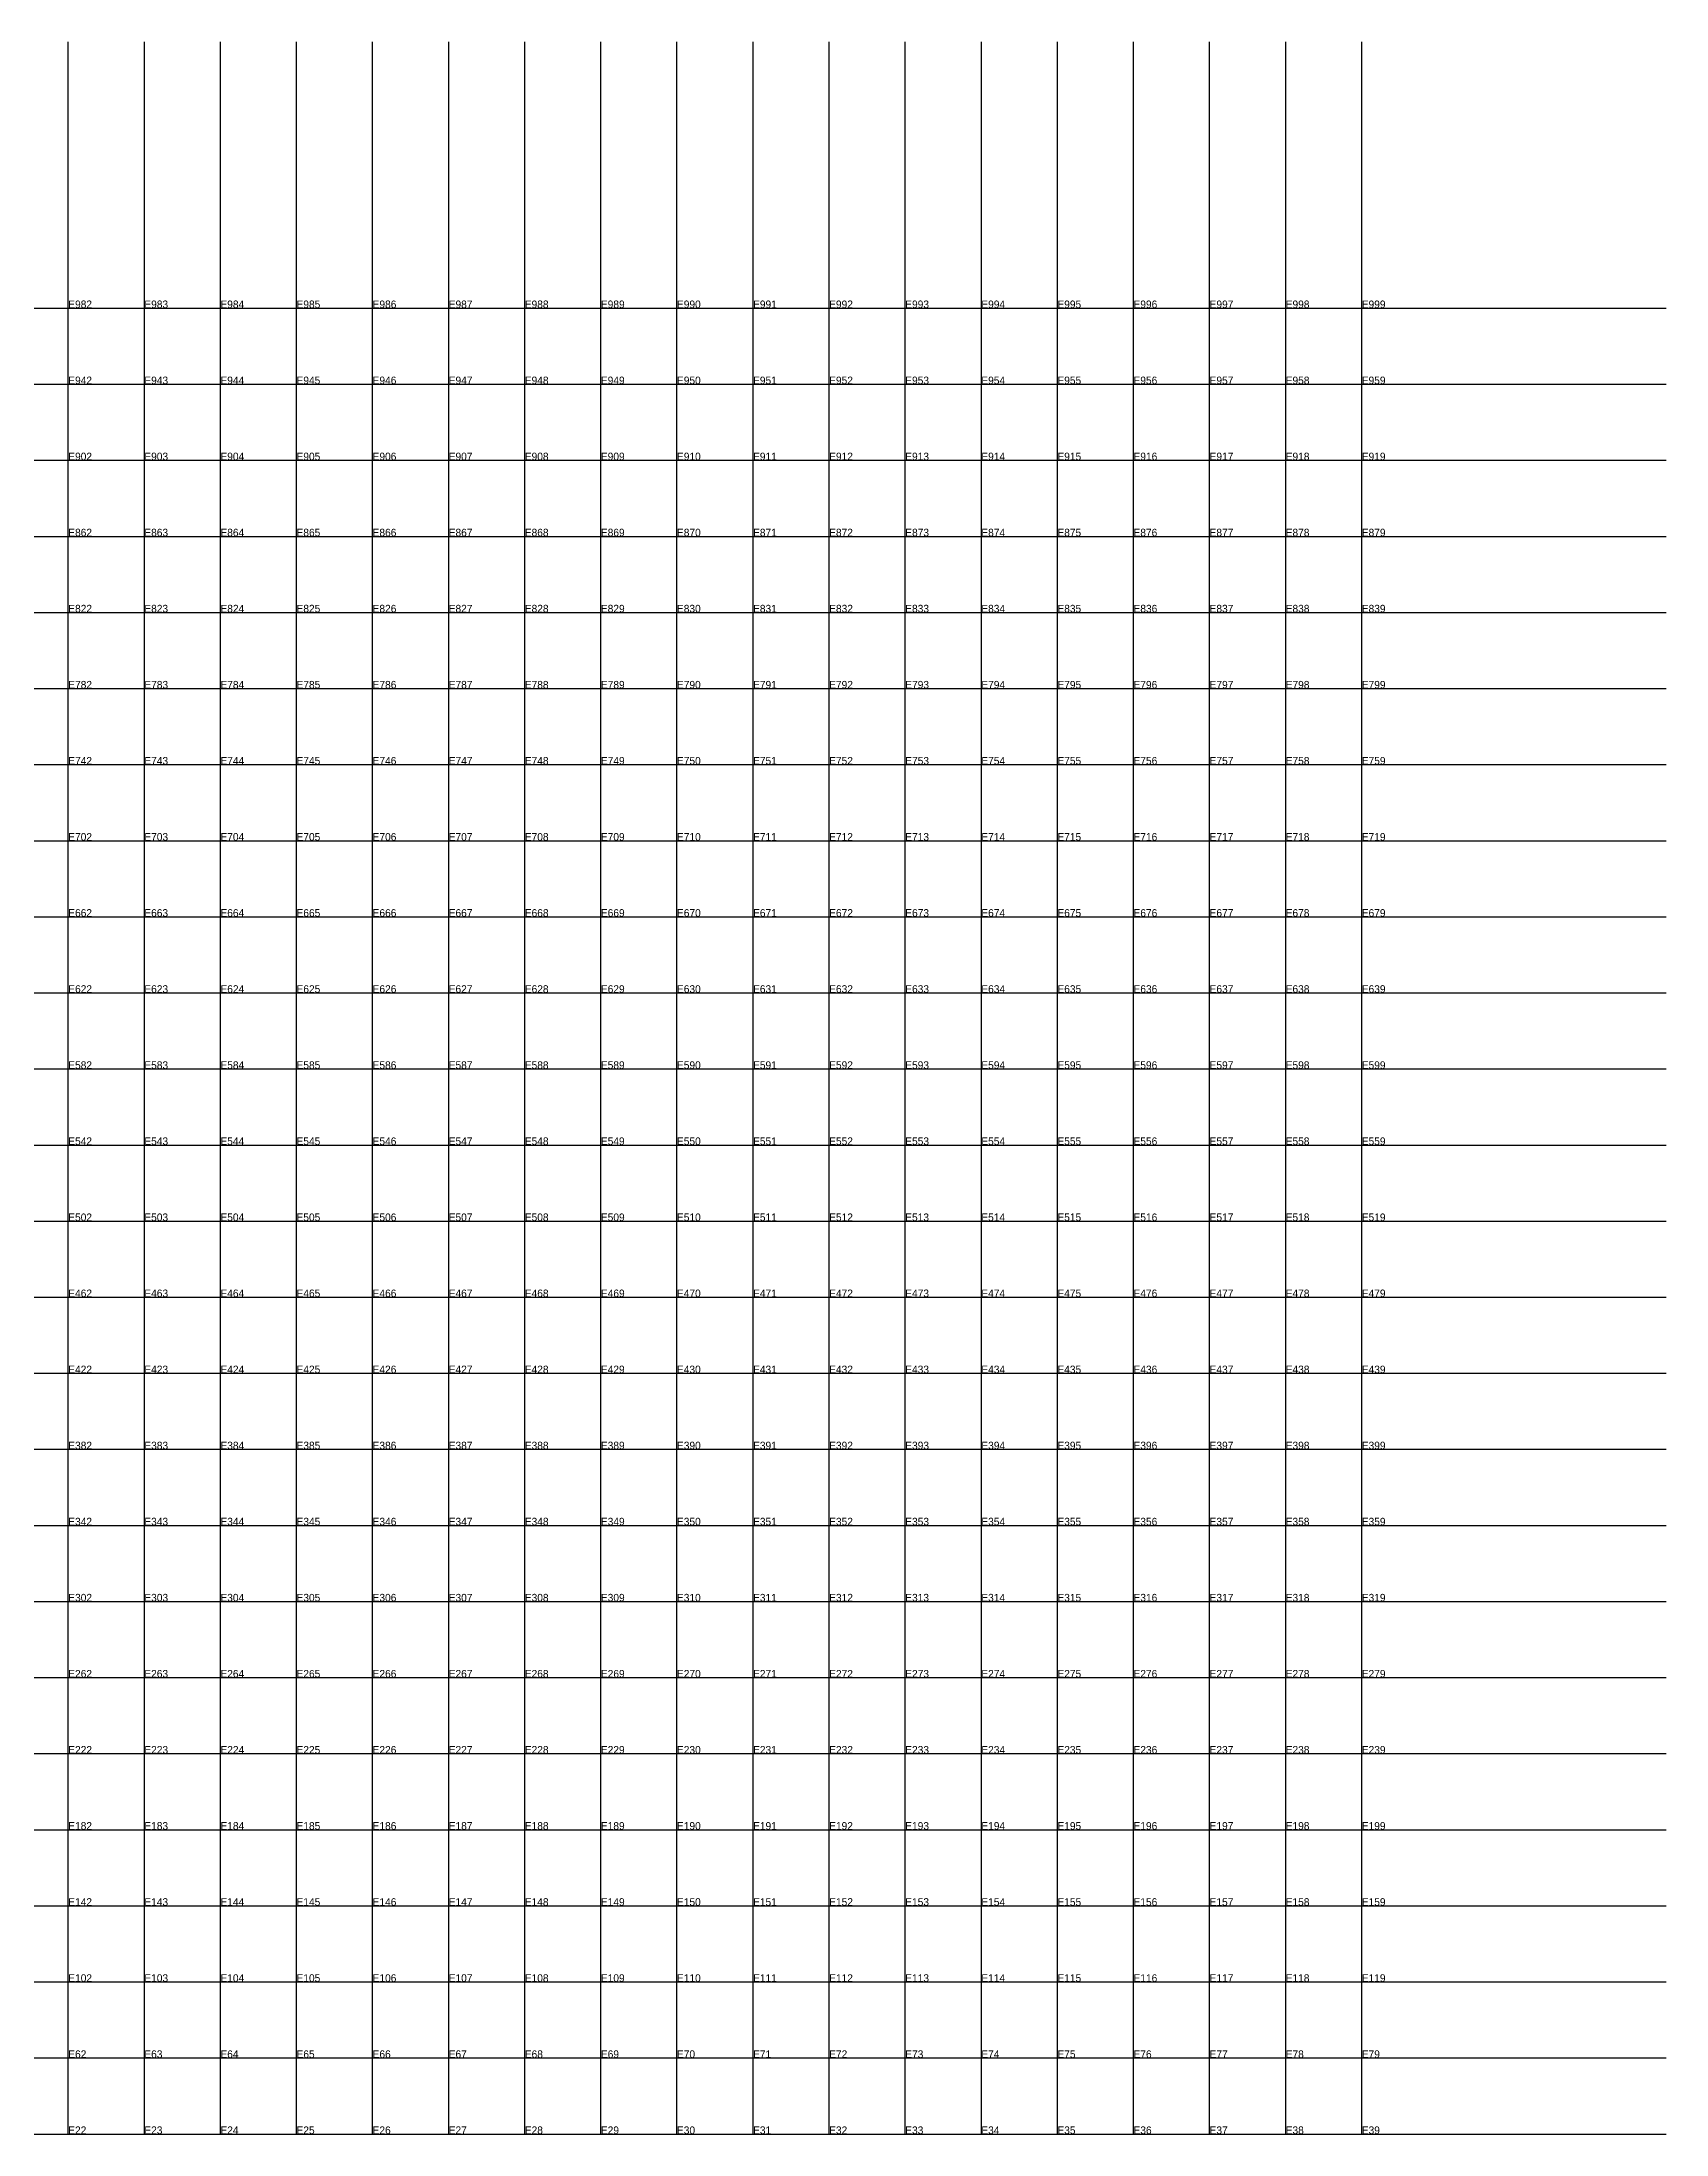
# Model space of a CAD drawing. Header units: metres. Extents: x 0 to 43, y 0 to 27.5.
# Drawn here: x 21.65 to 43, y 0 to 27.5 of the extents above; entities that cross this region are included whole.
import ezdxf

# ---------------------------------------------------------------- set-up
doc = ezdxf.new("R2010")
doc.units = ezdxf.units.M
doc.layers.add('PILARES', color=7, linetype='Continuous')
doc.layers.add('VIGAS', color=7, linetype='Continuous')

msp = doc.modelspace()

# ---------------------------------------------------------------- linework, layer by layer
at = {"layer": 'PILARES'}
for p, q in [((22, 24), (22, 27.5)), ((23, 24), (23, 27.5)), ((24, 24), (24, 27.5)), ((25, 24), (25, 27.5)), ((26, 24), (26, 27.5)), ((27, 24), (27, 27.5)), ((28, 24), (28, 27.5)), ((29, 24), (29, 27.5)), ((30, 24), (30, 27.5)), ((31, 24), (31, 27.5)), ((32, 24), (32, 27.5)), ((33, 24), (33, 27.5)), ((34, 24), (34, 27.5)), ((35, 24), (35, 27.5)), ((36, 24), (36, 27.5)), ((37, 24), (37, 27.5)), ((38, 24), (38, 27.5)), ((39, 24), (39, 27.5)), ((22, 23), (22, 26.5)), ((23, 23), (23, 26.5)), ((24, 23), (24, 26.5)), ((25, 23), (25, 26.5)), ((26, 23), (26, 26.5)), ((27, 23), (27, 26.5)), ((28, 23), (28, 26.5)), ((29, 23), (29, 26.5)), ((30, 23), (30, 26.5)), ((31, 23), (31, 26.5)), ((32, 23), (32, 26.5)), ((33, 23), (33, 26.5)), ((34, 23), (34, 26.5)), ((35, 23), (35, 26.5)), ((36, 23), (36, 26.5)), ((37, 23), (37, 26.5)), ((38, 23), (38, 26.5)), ((39, 23), (39, 26.5)), ((22, 22), (22, 25.5)), ((23, 22), (23, 25.5)), ((24, 22), (24, 25.5)), ((25, 22), (25, 25.5)), ((26, 22), (26, 25.5)), ((27, 22), (27, 25.5)), ((28, 22), (28, 25.5)), ((29, 22), (29, 25.5)), ((30, 22), (30, 25.5)), ((31, 22), (31, 25.5)), ((32, 22), (32, 25.5)), ((33, 22), (33, 25.5)), ((34, 22), (34, 25.5)), ((35, 22), (35, 25.5)), ((36, 22), (36, 25.5)), ((37, 22), (37, 25.5)), ((38, 22), (38, 25.5)), ((39, 22), (39, 25.5)), ((22, 21), (22, 24.5)), ((23, 21), (23, 24.5)), ((24, 21), (24, 24.5)), ((25, 21), (25, 24.5)), ((26, 21), (26, 24.5)), ((27, 21), (27, 24.5)), ((28, 21), (28, 24.5)), ((29, 21), (29, 24.5)), ((30, 21), (30, 24.5)), ((31, 21), (31, 24.5)), ((32, 21), (32, 24.5)), ((33, 21), (33, 24.5)), ((34, 21), (34, 24.5)), ((35, 21), (35, 24.5)), ((36, 21), (36, 24.5)), ((37, 21), (37, 24.5)), ((38, 21), (38, 24.5)), ((39, 21), (39, 24.5)), ((22, 20), (22, 23.5)), ((23, 20), (23, 23.5)), ((24, 20), (24, 23.5)), ((25, 20), (25, 23.5)), ((26, 20), (26, 23.5)), ((27, 20), (27, 23.5)), ((28, 20), (28, 23.5)), ((29, 20), (29, 23.5)), ((30, 20), (30, 23.5)), ((31, 20), (31, 23.5)), ((32, 20), (32, 23.5)), ((33, 20), (33, 23.5)), ((34, 20), (34, 23.5)), ((35, 20), (35, 23.5)), ((36, 20), (36, 23.5)), ((37, 20), (37, 23.5)), ((38, 20), (38, 23.5)), ((39, 20), (39, 23.5)), ((22, 19), (22, 22.5)), ((23, 19), (23, 22.5)), ((24, 19), (24, 22.5)), ((25, 19), (25, 22.5)), ((26, 19), (26, 22.5)), ((27, 19), (27, 22.5)), ((28, 19), (28, 22.5)), ((29, 19), (29, 22.5)), ((30, 19), (30, 22.5)), ((31, 19), (31, 22.5)), ((32, 19), (32, 22.5)), ((33, 19), (33, 22.5)), ((34, 19), (34, 22.5)), ((35, 19), (35, 22.5)), ((36, 19), (36, 22.5)), ((37, 19), (37, 22.5)), ((38, 19), (38, 22.5)), ((39, 19), (39, 22.5)), ((22, 18), (22, 21.5)), ((23, 18), (23, 21.5)), ((24, 18), (24, 21.5)), ((25, 18), (25, 21.5)), ((26, 18), (26, 21.5)), ((27, 18), (27, 21.5)), ((28, 18), (28, 21.5)), ((29, 18), (29, 21.5)), ((30, 18), (30, 21.5)), ((31, 18), (31, 21.5)), ((32, 18), (32, 21.5)), ((33, 18), (33, 21.5)), ((34, 18), (34, 21.5)), ((35, 18), (35, 21.5)), ((36, 18), (36, 21.5)), ((37, 18), (37, 21.5)), ((38, 18), (38, 21.5)), ((39, 18), (39, 21.5)), ((22, 17), (22, 20.5)), ((23, 17), (23, 20.5)), ((24, 17), (24, 20.5)), ((25, 17), (25, 20.5)), ((26, 17), (26, 20.5)), ((27, 17), (27, 20.5)), ((28, 17), (28, 20.5)), ((29, 17), (29, 20.5)), ((30, 17), (30, 20.5)), ((31, 17), (31, 20.5)), ((32, 17), (32, 20.5)), ((33, 17), (33, 20.5)), ((34, 17), (34, 20.5)), ((35, 17), (35, 20.5)), ((36, 17), (36, 20.5)), ((37, 17), (37, 20.5)), ((38, 17), (38, 20.5)), ((39, 17), (39, 20.5)), ((22, 16), (22, 19.5)), ((23, 16), (23, 19.5)), ((24, 16), (24, 19.5)), ((25, 16), (25, 19.5)), ((26, 16), (26, 19.5)), ((27, 16), (27, 19.5)), ((28, 16), (28, 19.5)), ((29, 16), (29, 19.5)), ((30, 16), (30, 19.5)), ((31, 16), (31, 19.5)), ((32, 16), (32, 19.5)), ((33, 16), (33, 19.5)), ((34, 16), (34, 19.5)), ((35, 16), (35, 19.5)), ((36, 16), (36, 19.5)), ((37, 16), (37, 19.5)), ((38, 16), (38, 19.5)), ((39, 16), (39, 19.5)), ((22, 15), (22, 18.5)), ((23, 15), (23, 18.5)), ((24, 15), (24, 18.5)), ((25, 15), (25, 18.5)), ((26, 15), (26, 18.5)), ((27, 15), (27, 18.5)), ((28, 15), (28, 18.5)), ((29, 15), (29, 18.5)), ((30, 15), (30, 18.5)), ((31, 15), (31, 18.5)), ((32, 15), (32, 18.5)), ((33, 15), (33, 18.5)), ((34, 15), (34, 18.5)), ((35, 15), (35, 18.5)), ((36, 15), (36, 18.5)), ((37, 15), (37, 18.5)), ((38, 15), (38, 18.5)), ((39, 15), (39, 18.5)), ((22, 14), (22, 17.5)), ((23, 14), (23, 17.5)), ((24, 14), (24, 17.5)), ((25, 14), (25, 17.5)), ((26, 14), (26, 17.5)), ((27, 14), (27, 17.5)), ((28, 14), (28, 17.5)), ((29, 14), (29, 17.5)), ((30, 14), (30, 17.5)), ((31, 14), (31, 17.5)), ((32, 14), (32, 17.5)), ((33, 14), (33, 17.5)), ((34, 14), (34, 17.5)), ((35, 14), (35, 17.5)), ((36, 14), (36, 17.5)), ((37, 14), (37, 17.5)), ((38, 14), (38, 17.5)), ((39, 14), (39, 17.5)), ((22, 13), (22, 16.5)), ((23, 13), (23, 16.5)), ((24, 13), (24, 16.5)), ((25, 13), (25, 16.5)), ((26, 13), (26, 16.5)), ((27, 13), (27, 16.5)), ((28, 13), (28, 16.5)), ((29, 13), (29, 16.5)), ((30, 13), (30, 16.5)), ((31, 13), (31, 16.5)), ((32, 13), (32, 16.5)), ((33, 13), (33, 16.5)), ((34, 13), (34, 16.5)), ((35, 13), (35, 16.5)), ((36, 13), (36, 16.5)), ((37, 13), (37, 16.5)), ((38, 13), (38, 16.5)), ((39, 13), (39, 16.5)), ((22, 12), (22, 15.5)), ((23, 12), (23, 15.5)), ((24, 12), (24, 15.5)), ((25, 12), (25, 15.5)), ((26, 12), (26, 15.5)), ((27, 12), (27, 15.5)), ((28, 12), (28, 15.5)), ((29, 12), (29, 15.5)), ((30, 12), (30, 15.5)), ((31, 12), (31, 15.5)), ((32, 12), (32, 15.5)), ((33, 12), (33, 15.5)), ((34, 12), (34, 15.5)), ((35, 12), (35, 15.5)), ((36, 12), (36, 15.5)), ((37, 12), (37, 15.5)), ((38, 12), (38, 15.5)), ((39, 12), (39, 15.5)), ((22, 11), (22, 14.5)), ((23, 11), (23, 14.5)), ((24, 11), (24, 14.5)), ((25, 11), (25, 14.5)), ((26, 11), (26, 14.5)), ((27, 11), (27, 14.5)), ((28, 11), (28, 14.5)), ((29, 11), (29, 14.5)), ((30, 11), (30, 14.5)), ((31, 11), (31, 14.5)), ((32, 11), (32, 14.5)), ((33, 11), (33, 14.5)), ((34, 11), (34, 14.5)), ((35, 11), (35, 14.5)), ((36, 11), (36, 14.5)), ((37, 11), (37, 14.5)), ((38, 11), (38, 14.5)), ((39, 11), (39, 14.5)), ((22, 10), (22, 13.5)), ((23, 10), (23, 13.5)), ((24, 10), (24, 13.5)), ((25, 10), (25, 13.5)), ((26, 10), (26, 13.5)), ((27, 10), (27, 13.5)), ((28, 10), (28, 13.5)), ((29, 10), (29, 13.5)), ((30, 10), (30, 13.5)), ((31, 10), (31, 13.5)), ((32, 10), (32, 13.5)), ((33, 10), (33, 13.5)), ((34, 10), (34, 13.5)), ((35, 10), (35, 13.5)), ((36, 10), (36, 13.5)), ((37, 10), (37, 13.5)), ((38, 10), (38, 13.5)), ((39, 10), (39, 13.5)), ((22, 9), (22, 12.5)), ((23, 9), (23, 12.5)), ((24, 9), (24, 12.5)), ((25, 9), (25, 12.5)), ((26, 9), (26, 12.5)), ((27, 9), (27, 12.5)), ((28, 9), (28, 12.5)), ((29, 9), (29, 12.5)), ((30, 9), (30, 12.5)), ((31, 9), (31, 12.5)), ((32, 9), (32, 12.5)), ((33, 9), (33, 12.5)), ((34, 9), (34, 12.5)), ((35, 9), (35, 12.5)), ((36, 9), (36, 12.5)), ((37, 9), (37, 12.5)), ((38, 9), (38, 12.5)), ((39, 9), (39, 12.5)), ((22, 8), (22, 11.5)), ((23, 8), (23, 11.5)), ((24, 8), (24, 11.5)), ((25, 8), (25, 11.5)), ((26, 8), (26, 11.5)), ((27, 8), (27, 11.5)), ((28, 8), (28, 11.5)), ((29, 8), (29, 11.5)), ((30, 8), (30, 11.5)), ((31, 8), (31, 11.5)), ((32, 8), (32, 11.5)), ((33, 8), (33, 11.5)), ((34, 8), (34, 11.5)), ((35, 8), (35, 11.5)), ((36, 8), (36, 11.5)), ((37, 8), (37, 11.5)), ((38, 8), (38, 11.5)), ((39, 8), (39, 11.5)), ((22, 7), (22, 10.5)), ((23, 7), (23, 10.5)), ((24, 7), (24, 10.5)), ((25, 7), (25, 10.5)), ((26, 7), (26, 10.5)), ((27, 7), (27, 10.5)), ((28, 7), (28, 10.5)), ((29, 7), (29, 10.5)), ((30, 7), (30, 10.5)), ((31, 7), (31, 10.5)), ((32, 7), (32, 10.5)), ((33, 7), (33, 10.5)), ((34, 7), (34, 10.5)), ((35, 7), (35, 10.5)), ((36, 7), (36, 10.5)), ((37, 7), (37, 10.5)), ((38, 7), (38, 10.5)), ((39, 7), (39, 10.5)), ((22, 6), (22, 9.5)), ((23, 6), (23, 9.5)), ((24, 6), (24, 9.5)), ((25, 6), (25, 9.5)), ((26, 6), (26, 9.5)), ((27, 6), (27, 9.5)), ((28, 6), (28, 9.5)), ((29, 6), (29, 9.5)), ((30, 6), (30, 9.5)), ((31, 6), (31, 9.5)), ((32, 6), (32, 9.5)), ((33, 6), (33, 9.5)), ((34, 6), (34, 9.5)), ((35, 6), (35, 9.5)), ((36, 6), (36, 9.5)), ((37, 6), (37, 9.5)), ((38, 6), (38, 9.5)), ((39, 6), (39, 9.5)), ((22, 5), (22, 8.5)), ((23, 5), (23, 8.5)), ((24, 5), (24, 8.5)), ((25, 5), (25, 8.5)), ((26, 5), (26, 8.5)), ((27, 5), (27, 8.5)), ((28, 5), (28, 8.5)), ((29, 5), (29, 8.5)), ((30, 5), (30, 8.5)), ((31, 5), (31, 8.5)), ((32, 5), (32, 8.5)), ((33, 5), (33, 8.5)), ((34, 5), (34, 8.5)), ((35, 5), (35, 8.5)), ((36, 5), (36, 8.5)), ((37, 5), (37, 8.5)), ((38, 5), (38, 8.5)), ((39, 5), (39, 8.5)), ((22, 4), (22, 7.5)), ((23, 4), (23, 7.5)), ((24, 4), (24, 7.5)), ((25, 4), (25, 7.5)), ((26, 4), (26, 7.5)), ((27, 4), (27, 7.5)), ((28, 4), (28, 7.5)), ((29, 4), (29, 7.5)), ((30, 4), (30, 7.5)), ((31, 4), (31, 7.5)), ((32, 4), (32, 7.5)), ((33, 4), (33, 7.5)), ((34, 4), (34, 7.5)), ((35, 4), (35, 7.5)), ((36, 4), (36, 7.5)), ((37, 4), (37, 7.5)), ((38, 4), (38, 7.5)), ((39, 4), (39, 7.5)), ((22, 3), (22, 6.5)), ((23, 3), (23, 6.5)), ((24, 3), (24, 6.5)), ((25, 3), (25, 6.5)), ((26, 3), (26, 6.5)), ((27, 3), (27, 6.5)), ((28, 3), (28, 6.5)), ((29, 3), (29, 6.5)), ((30, 3), (30, 6.5)), ((31, 3), (31, 6.5)), ((32, 3), (32, 6.5)), ((33, 3), (33, 6.5)), ((34, 3), (34, 6.5)), ((35, 3), (35, 6.5)), ((36, 3), (36, 6.5)), ((37, 3), (37, 6.5)), ((38, 3), (38, 6.5)), ((39, 3), (39, 6.5)), ((22, 2), (22, 5.5)), ((23, 2), (23, 5.5)), ((24, 2), (24, 5.5)), ((25, 2), (25, 5.5)), ((26, 2), (26, 5.5)), ((27, 2), (27, 5.5)), ((28, 2), (28, 5.5)), ((29, 2), (29, 5.5)), ((30, 2), (30, 5.5)), ((31, 2), (31, 5.5)), ((32, 2), (32, 5.5)), ((33, 2), (33, 5.5)), ((34, 2), (34, 5.5)), ((35, 2), (35, 5.5)), ((36, 2), (36, 5.5)), ((37, 2), (37, 5.5)), ((38, 2), (38, 5.5)), ((39, 2), (39, 5.5)), ((22, 1), (22, 4.5)), ((23, 1), (23, 4.5)), ((24, 1), (24, 4.5)), ((25, 1), (25, 4.5)), ((26, 1), (26, 4.5)), ((27, 1), (27, 4.5)), ((28, 1), (28, 4.5)), ((29, 1), (29, 4.5)), ((30, 1), (30, 4.5)), ((31, 1), (31, 4.5)), ((32, 1), (32, 4.5)), ((33, 1), (33, 4.5)), ((34, 1), (34, 4.5)), ((35, 1), (35, 4.5)), ((36, 1), (36, 4.5)), ((37, 1), (37, 4.5)), ((38, 1), (38, 4.5)), ((39, 1), (39, 4.5)), ((22, 0), (22, 3.5)), ((23, 0), (23, 3.5)), ((24, 0), (24, 3.5)), ((25, 0), (25, 3.5)), ((26, 0), (26, 3.5)), ((27, 0), (27, 3.5)), ((28, 0), (28, 3.5)), ((29, 0), (29, 3.5)), ((30, 0), (30, 3.5)), ((31, 0), (31, 3.5)), ((32, 0), (32, 3.5)), ((33, 0), (33, 3.5)), ((34, 0), (34, 3.5)), ((35, 0), (35, 3.5)), ((36, 0), (36, 3.5)), ((37, 0), (37, 3.5)), ((38, 0), (38, 3.5)), ((39, 0), (39, 3.5))]:
    msp.add_line(p, q, dxfattribs=at)
at = {"layer": 'VIGAS'}
for p, q in [((18, 24), (22, 24)), ((19, 24), (23, 24)), ((20, 24), (24, 24)), ((21, 24), (25, 24)), ((22, 24), (26, 24)), ((23, 24), (27, 24)), ((24, 24), (28, 24)), ((25, 24), (29, 24)), ((26, 24), (30, 24)), ((27, 24), (31, 24)), ((28, 24), (32, 24)), ((29, 24), (33, 24)), ((30, 24), (34, 24)), ((31, 24), (35, 24)), ((32, 24), (36, 24)), ((33, 24), (37, 24)), ((34, 24), (38, 24)), ((35, 24), (39, 24)), ((36, 24), (40, 24)), ((37, 24), (41, 24)), ((38, 24), (42, 24)), ((39, 24), (43, 24)), ((18, 23), (22, 23)), ((19, 23), (23, 23)), ((20, 23), (24, 23)), ((21, 23), (25, 23)), ((22, 23), (26, 23)), ((23, 23), (27, 23)), ((24, 23), (28, 23)), ((25, 23), (29, 23)), ((26, 23), (30, 23)), ((27, 23), (31, 23)), ((28, 23), (32, 23)), ((29, 23), (33, 23)), ((30, 23), (34, 23)), ((31, 23), (35, 23)), ((32, 23), (36, 23)), ((33, 23), (37, 23)), ((34, 23), (38, 23)), ((35, 23), (39, 23)), ((36, 23), (40, 23)), ((37, 23), (41, 23)), ((38, 23), (42, 23)), ((39, 23), (43, 23)), ((18, 22), (22, 22)), ((19, 22), (23, 22)), ((20, 22), (24, 22)), ((21, 22), (25, 22)), ((22, 22), (26, 22)), ((23, 22), (27, 22)), ((24, 22), (28, 22)), ((25, 22), (29, 22)), ((26, 22), (30, 22)), ((27, 22), (31, 22)), ((28, 22), (32, 22)), ((29, 22), (33, 22)), ((30, 22), (34, 22)), ((31, 22), (35, 22)), ((32, 22), (36, 22)), ((33, 22), (37, 22)), ((34, 22), (38, 22)), ((35, 22), (39, 22)), ((36, 22), (40, 22)), ((37, 22), (41, 22)), ((38, 22), (42, 22)), ((39, 22), (43, 22)), ((18, 21), (22, 21)), ((19, 21), (23, 21)), ((20, 21), (24, 21)), ((21, 21), (25, 21)), ((22, 21), (26, 21)), ((23, 21), (27, 21)), ((24, 21), (28, 21)), ((25, 21), (29, 21)), ((26, 21), (30, 21)), ((27, 21), (31, 21)), ((28, 21), (32, 21)), ((29, 21), (33, 21)), ((30, 21), (34, 21)), ((31, 21), (35, 21)), ((32, 21), (36, 21)), ((33, 21), (37, 21)), ((34, 21), (38, 21)), ((35, 21), (39, 21)), ((36, 21), (40, 21)), ((37, 21), (41, 21)), ((38, 21), (42, 21)), ((39, 21), (43, 21)), ((18, 20), (22, 20)), ((19, 20), (23, 20)), ((20, 20), (24, 20)), ((21, 20), (25, 20)), ((22, 20), (26, 20)), ((23, 20), (27, 20)), ((24, 20), (28, 20)), ((25, 20), (29, 20)), ((26, 20), (30, 20)), ((27, 20), (31, 20)), ((28, 20), (32, 20)), ((29, 20), (33, 20)), ((30, 20), (34, 20)), ((31, 20), (35, 20)), ((32, 20), (36, 20)), ((33, 20), (37, 20)), ((34, 20), (38, 20)), ((35, 20), (39, 20)), ((36, 20), (40, 20)), ((37, 20), (41, 20)), ((38, 20), (42, 20)), ((39, 20), (43, 20)), ((18, 19), (22, 19)), ((19, 19), (23, 19)), ((20, 19), (24, 19)), ((21, 19), (25, 19)), ((22, 19), (26, 19)), ((23, 19), (27, 19)), ((24, 19), (28, 19)), ((25, 19), (29, 19)), ((26, 19), (30, 19)), ((27, 19), (31, 19)), ((28, 19), (32, 19)), ((29, 19), (33, 19)), ((30, 19), (34, 19)), ((31, 19), (35, 19)), ((32, 19), (36, 19)), ((33, 19), (37, 19)), ((34, 19), (38, 19)), ((35, 19), (39, 19)), ((36, 19), (40, 19)), ((37, 19), (41, 19)), ((38, 19), (42, 19)), ((39, 19), (43, 19)), ((18, 18), (22, 18)), ((19, 18), (23, 18)), ((20, 18), (24, 18)), ((21, 18), (25, 18)), ((22, 18), (26, 18)), ((23, 18), (27, 18)), ((24, 18), (28, 18)), ((25, 18), (29, 18)), ((26, 18), (30, 18)), ((27, 18), (31, 18)), ((28, 18), (32, 18)), ((29, 18), (33, 18)), ((30, 18), (34, 18)), ((31, 18), (35, 18)), ((32, 18), (36, 18)), ((33, 18), (37, 18)), ((34, 18), (38, 18)), ((35, 18), (39, 18)), ((36, 18), (40, 18)), ((37, 18), (41, 18)), ((38, 18), (42, 18)), ((39, 18), (43, 18)), ((18, 17), (22, 17)), ((19, 17), (23, 17)), ((20, 17), (24, 17)), ((21, 17), (25, 17)), ((22, 17), (26, 17)), ((23, 17), (27, 17)), ((24, 17), (28, 17)), ((25, 17), (29, 17)), ((26, 17), (30, 17)), ((27, 17), (31, 17)), ((28, 17), (32, 17)), ((29, 17), (33, 17)), ((30, 17), (34, 17)), ((31, 17), (35, 17)), ((32, 17), (36, 17)), ((33, 17), (37, 17)), ((34, 17), (38, 17)), ((35, 17), (39, 17)), ((36, 17), (40, 17)), ((37, 17), (41, 17)), ((38, 17), (42, 17)), ((39, 17), (43, 17)), ((18, 16), (22, 16)), ((19, 16), (23, 16)), ((20, 16), (24, 16)), ((21, 16), (25, 16)), ((22, 16), (26, 16)), ((23, 16), (27, 16)), ((24, 16), (28, 16)), ((25, 16), (29, 16)), ((26, 16), (30, 16)), ((27, 16), (31, 16)), ((28, 16), (32, 16)), ((29, 16), (33, 16)), ((30, 16), (34, 16)), ((31, 16), (35, 16)), ((32, 16), (36, 16)), ((33, 16), (37, 16)), ((34, 16), (38, 16)), ((35, 16), (39, 16)), ((36, 16), (40, 16)), ((37, 16), (41, 16)), ((38, 16), (42, 16)), ((39, 16), (43, 16)), ((18, 15), (22, 15)), ((19, 15), (23, 15)), ((20, 15), (24, 15)), ((21, 15), (25, 15)), ((22, 15), (26, 15)), ((23, 15), (27, 15)), ((24, 15), (28, 15)), ((25, 15), (29, 15)), ((26, 15), (30, 15)), ((27, 15), (31, 15)), ((28, 15), (32, 15)), ((29, 15), (33, 15)), ((30, 15), (34, 15)), ((31, 15), (35, 15)), ((32, 15), (36, 15)), ((33, 15), (37, 15)), ((34, 15), (38, 15)), ((35, 15), (39, 15)), ((36, 15), (40, 15)), ((37, 15), (41, 15)), ((38, 15), (42, 15)), ((39, 15), (43, 15)), ((18, 14), (22, 14)), ((19, 14), (23, 14)), ((20, 14), (24, 14)), ((21, 14), (25, 14)), ((22, 14), (26, 14)), ((23, 14), (27, 14)), ((24, 14), (28, 14)), ((25, 14), (29, 14)), ((26, 14), (30, 14)), ((27, 14), (31, 14)), ((28, 14), (32, 14)), ((29, 14), (33, 14)), ((30, 14), (34, 14)), ((31, 14), (35, 14)), ((32, 14), (36, 14)), ((33, 14), (37, 14)), ((34, 14), (38, 14)), ((35, 14), (39, 14)), ((36, 14), (40, 14)), ((37, 14), (41, 14)), ((38, 14), (42, 14)), ((39, 14), (43, 14)), ((18, 13), (22, 13)), ((19, 13), (23, 13)), ((20, 13), (24, 13)), ((21, 13), (25, 13)), ((22, 13), (26, 13)), ((23, 13), (27, 13)), ((24, 13), (28, 13)), ((25, 13), (29, 13)), ((26, 13), (30, 13)), ((27, 13), (31, 13)), ((28, 13), (32, 13)), ((29, 13), (33, 13)), ((30, 13), (34, 13)), ((31, 13), (35, 13)), ((32, 13), (36, 13)), ((33, 13), (37, 13)), ((34, 13), (38, 13)), ((35, 13), (39, 13)), ((36, 13), (40, 13)), ((37, 13), (41, 13)), ((38, 13), (42, 13)), ((39, 13), (43, 13)), ((18, 12), (22, 12)), ((19, 12), (23, 12)), ((20, 12), (24, 12)), ((21, 12), (25, 12)), ((22, 12), (26, 12)), ((23, 12), (27, 12)), ((24, 12), (28, 12)), ((25, 12), (29, 12)), ((26, 12), (30, 12)), ((27, 12), (31, 12)), ((28, 12), (32, 12)), ((29, 12), (33, 12)), ((30, 12), (34, 12)), ((31, 12), (35, 12)), ((32, 12), (36, 12)), ((33, 12), (37, 12)), ((34, 12), (38, 12)), ((35, 12), (39, 12)), ((36, 12), (40, 12)), ((37, 12), (41, 12)), ((38, 12), (42, 12)), ((39, 12), (43, 12)), ((18, 11), (22, 11)), ((19, 11), (23, 11)), ((20, 11), (24, 11)), ((21, 11), (25, 11)), ((22, 11), (26, 11)), ((23, 11), (27, 11)), ((24, 11), (28, 11)), ((25, 11), (29, 11)), ((26, 11), (30, 11)), ((27, 11), (31, 11)), ((28, 11), (32, 11)), ((29, 11), (33, 11)), ((30, 11), (34, 11)), ((31, 11), (35, 11)), ((32, 11), (36, 11)), ((33, 11), (37, 11)), ((34, 11), (38, 11)), ((35, 11), (39, 11)), ((36, 11), (40, 11)), ((37, 11), (41, 11)), ((38, 11), (42, 11)), ((39, 11), (43, 11)), ((18, 10), (22, 10)), ((19, 10), (23, 10)), ((20, 10), (24, 10)), ((21, 10), (25, 10)), ((22, 10), (26, 10)), ((23, 10), (27, 10)), ((24, 10), (28, 10)), ((25, 10), (29, 10)), ((26, 10), (30, 10)), ((27, 10), (31, 10)), ((28, 10), (32, 10)), ((29, 10), (33, 10)), ((30, 10), (34, 10)), ((31, 10), (35, 10)), ((32, 10), (36, 10)), ((33, 10), (37, 10)), ((34, 10), (38, 10)), ((35, 10), (39, 10)), ((36, 10), (40, 10)), ((37, 10), (41, 10)), ((38, 10), (42, 10)), ((39, 10), (43, 10)), ((18, 9), (22, 9)), ((19, 9), (23, 9)), ((20, 9), (24, 9)), ((21, 9), (25, 9)), ((22, 9), (26, 9)), ((23, 9), (27, 9)), ((24, 9), (28, 9)), ((25, 9), (29, 9)), ((26, 9), (30, 9)), ((27, 9), (31, 9)), ((28, 9), (32, 9)), ((29, 9), (33, 9)), ((30, 9), (34, 9)), ((31, 9), (35, 9)), ((32, 9), (36, 9)), ((33, 9), (37, 9)), ((34, 9), (38, 9)), ((35, 9), (39, 9)), ((36, 9), (40, 9)), ((37, 9), (41, 9)), ((38, 9), (42, 9)), ((39, 9), (43, 9)), ((18, 8), (22, 8)), ((19, 8), (23, 8)), ((20, 8), (24, 8)), ((21, 8), (25, 8)), ((22, 8), (26, 8)), ((23, 8), (27, 8)), ((24, 8), (28, 8)), ((25, 8), (29, 8)), ((26, 8), (30, 8)), ((27, 8), (31, 8)), ((28, 8), (32, 8)), ((29, 8), (33, 8)), ((30, 8), (34, 8)), ((31, 8), (35, 8)), ((32, 8), (36, 8)), ((33, 8), (37, 8)), ((34, 8), (38, 8)), ((35, 8), (39, 8)), ((36, 8), (40, 8)), ((37, 8), (41, 8)), ((38, 8), (42, 8)), ((39, 8), (43, 8)), ((18, 7), (22, 7)), ((19, 7), (23, 7)), ((20, 7), (24, 7)), ((21, 7), (25, 7)), ((22, 7), (26, 7)), ((23, 7), (27, 7)), ((24, 7), (28, 7)), ((25, 7), (29, 7)), ((26, 7), (30, 7)), ((27, 7), (31, 7)), ((28, 7), (32, 7)), ((29, 7), (33, 7)), ((30, 7), (34, 7)), ((31, 7), (35, 7)), ((32, 7), (36, 7)), ((33, 7), (37, 7)), ((34, 7), (38, 7)), ((35, 7), (39, 7)), ((36, 7), (40, 7)), ((37, 7), (41, 7)), ((38, 7), (42, 7)), ((39, 7), (43, 7)), ((18, 6), (22, 6)), ((19, 6), (23, 6)), ((20, 6), (24, 6)), ((21, 6), (25, 6)), ((22, 6), (26, 6)), ((23, 6), (27, 6)), ((24, 6), (28, 6)), ((25, 6), (29, 6)), ((26, 6), (30, 6)), ((27, 6), (31, 6)), ((28, 6), (32, 6)), ((29, 6), (33, 6)), ((30, 6), (34, 6)), ((31, 6), (35, 6)), ((32, 6), (36, 6)), ((33, 6), (37, 6)), ((34, 6), (38, 6)), ((35, 6), (39, 6)), ((36, 6), (40, 6)), ((37, 6), (41, 6)), ((38, 6), (42, 6)), ((39, 6), (43, 6)), ((18, 5), (22, 5)), ((19, 5), (23, 5)), ((20, 5), (24, 5)), ((21, 5), (25, 5)), ((22, 5), (26, 5)), ((23, 5), (27, 5)), ((24, 5), (28, 5)), ((25, 5), (29, 5)), ((26, 5), (30, 5)), ((27, 5), (31, 5)), ((28, 5), (32, 5)), ((29, 5), (33, 5)), ((30, 5), (34, 5)), ((31, 5), (35, 5)), ((32, 5), (36, 5)), ((33, 5), (37, 5)), ((34, 5), (38, 5)), ((35, 5), (39, 5)), ((36, 5), (40, 5)), ((37, 5), (41, 5)), ((38, 5), (42, 5)), ((39, 5), (43, 5)), ((18, 4), (22, 4)), ((19, 4), (23, 4)), ((20, 4), (24, 4)), ((21, 4), (25, 4)), ((22, 4), (26, 4)), ((23, 4), (27, 4)), ((24, 4), (28, 4)), ((25, 4), (29, 4)), ((26, 4), (30, 4)), ((27, 4), (31, 4)), ((28, 4), (32, 4)), ((29, 4), (33, 4)), ((30, 4), (34, 4)), ((31, 4), (35, 4)), ((32, 4), (36, 4)), ((33, 4), (37, 4)), ((34, 4), (38, 4)), ((35, 4), (39, 4)), ((36, 4), (40, 4)), ((37, 4), (41, 4)), ((38, 4), (42, 4)), ((39, 4), (43, 4)), ((18, 3), (22, 3)), ((19, 3), (23, 3)), ((20, 3), (24, 3)), ((21, 3), (25, 3)), ((22, 3), (26, 3)), ((23, 3), (27, 3)), ((24, 3), (28, 3)), ((25, 3), (29, 3)), ((26, 3), (30, 3)), ((27, 3), (31, 3)), ((28, 3), (32, 3)), ((29, 3), (33, 3)), ((30, 3), (34, 3)), ((31, 3), (35, 3)), ((32, 3), (36, 3)), ((33, 3), (37, 3)), ((34, 3), (38, 3)), ((35, 3), (39, 3)), ((36, 3), (40, 3)), ((37, 3), (41, 3)), ((38, 3), (42, 3)), ((39, 3), (43, 3)), ((18, 2), (22, 2)), ((19, 2), (23, 2)), ((20, 2), (24, 2)), ((21, 2), (25, 2)), ((22, 2), (26, 2)), ((23, 2), (27, 2)), ((24, 2), (28, 2)), ((25, 2), (29, 2)), ((26, 2), (30, 2)), ((27, 2), (31, 2)), ((28, 2), (32, 2)), ((29, 2), (33, 2)), ((30, 2), (34, 2)), ((31, 2), (35, 2)), ((32, 2), (36, 2)), ((33, 2), (37, 2)), ((34, 2), (38, 2)), ((35, 2), (39, 2)), ((36, 2), (40, 2)), ((37, 2), (41, 2)), ((38, 2), (42, 2)), ((39, 2), (43, 2)), ((18, 1), (22, 1)), ((19, 1), (23, 1)), ((20, 1), (24, 1)), ((21, 1), (25, 1)), ((22, 1), (26, 1)), ((23, 1), (27, 1)), ((24, 1), (28, 1)), ((25, 1), (29, 1)), ((26, 1), (30, 1)), ((27, 1), (31, 1)), ((28, 1), (32, 1)), ((29, 1), (33, 1)), ((30, 1), (34, 1)), ((31, 1), (35, 1)), ((32, 1), (36, 1)), ((33, 1), (37, 1)), ((34, 1), (38, 1)), ((35, 1), (39, 1)), ((36, 1), (40, 1)), ((37, 1), (41, 1)), ((38, 1), (42, 1)), ((39, 1), (43, 1)), ((18, 0), (22, 0)), ((19, 0), (23, 0)), ((20, 0), (24, 0)), ((21, 0), (25, 0)), ((22, 0), (26, 0)), ((23, 0), (27, 0)), ((24, 0), (28, 0)), ((25, 0), (29, 0)), ((26, 0), (30, 0)), ((27, 0), (31, 0)), ((28, 0), (32, 0)), ((29, 0), (33, 0)), ((30, 0), (34, 0)), ((31, 0), (35, 0)), ((32, 0), (36, 0)), ((33, 0), (37, 0)), ((34, 0), (38, 0)), ((35, 0), (39, 0)), ((36, 0), (40, 0)), ((37, 0), (41, 0)), ((38, 0), (42, 0)), ((39, 0), (43, 0))]:
    msp.add_line(p, q, dxfattribs=at)

# ---------------------------------------------------------------- texts
for s, p in [('E982', (22, 24)), ('E983', (23, 24)), ('E984', (24, 24)), ('E985', (25, 24)), ('E986', (26, 24)), ('E987', (27, 24)), ('E988', (28, 24)), ('E989', (29, 24)), ('E990', (30, 24)), ('E991', (31, 24)), ('E992', (32, 24)), ('E993', (33, 24)), ('E994', (34, 24)), ('E995', (35, 24)), ('E996', (36, 24)), ('E997', (37, 24)), ('E998', (38, 24)), ('E999', (39, 24)), ('E942', (22, 23)), ('E943', (23, 23)), ('E944', (24, 23)), ('E945', (25, 23)), ('E946', (26, 23)), ('E947', (27, 23)), ('E948', (28, 23)), ('E949', (29, 23)), ('E950', (30, 23)), ('E951', (31, 23)), ('E952', (32, 23)), ('E953', (33, 23)), ('E954', (34, 23)), ('E955', (35, 23)), ('E956', (36, 23)), ('E957', (37, 23)), ('E958', (38, 23)), ('E959', (39, 23)), ('E902', (22, 22)), ('E903', (23, 22)), ('E904', (24, 22)), ('E905', (25, 22)), ('E906', (26, 22)), ('E907', (27, 22)), ('E908', (28, 22)), ('E909', (29, 22)), ('E910', (30, 22)), ('E911', (31, 22)), ('E912', (32, 22)), ('E913', (33, 22)), ('E914', (34, 22)), ('E915', (35, 22)), ('E916', (36, 22)), ('E917', (37, 22)), ('E918', (38, 22)), ('E919', (39, 22)), ('E862', (22, 21)), ('E863', (23, 21)), ('E864', (24, 21)), ('E865', (25, 21)), ('E866', (26, 21)), ('E867', (27, 21)), ('E868', (28, 21)), ('E869', (29, 21)), ('E870', (30, 21)), ('E871', (31, 21)), ('E872', (32, 21)), ('E873', (33, 21)), ('E874', (34, 21)), ('E875', (35, 21)), ('E876', (36, 21)), ('E877', (37, 21)), ('E878', (38, 21)), ('E879', (39, 21)), ('E822', (22, 20)), ('E823', (23, 20)), ('E824', (24, 20)), ('E825', (25, 20)), ('E826', (26, 20)), ('E827', (27, 20)), ('E828', (28, 20)), ('E829', (29, 20)), ('E830', (30, 20)), ('E831', (31, 20)), ('E832', (32, 20)), ('E833', (33, 20)), ('E834', (34, 20)), ('E835', (35, 20)), ('E836', (36, 20)), ('E837', (37, 20)), ('E838', (38, 20)), ('E839', (39, 20)), ('E782', (22, 19)), ('E783', (23, 19)), ('E784', (24, 19)), ('E785', (25, 19)), ('E786', (26, 19)), ('E787', (27, 19)), ('E788', (28, 19)), ('E789', (29, 19)), ('E790', (30, 19)), ('E791', (31, 19)), ('E792', (32, 19)), ('E793', (33, 19)), ('E794', (34, 19)), ('E795', (35, 19)), ('E796', (36, 19)), ('E797', (37, 19)), ('E798', (38, 19)), ('E799', (39, 19)), ('E742', (22, 18)), ('E743', (23, 18)), ('E744', (24, 18)), ('E745', (25, 18)), ('E746', (26, 18)), ('E747', (27, 18)), ('E748', (28, 18)), ('E749', (29, 18)), ('E750', (30, 18)), ('E751', (31, 18)), ('E752', (32, 18)), ('E753', (33, 18)), ('E754', (34, 18)), ('E755', (35, 18)), ('E756', (36, 18)), ('E757', (37, 18)), ('E758', (38, 18)), ('E759', (39, 18)), ('E702', (22, 17)), ('E703', (23, 17)), ('E704', (24, 17)), ('E705', (25, 17)), ('E706', (26, 17)), ('E707', (27, 17)), ('E708', (28, 17)), ('E709', (29, 17)), ('E710', (30, 17)), ('E711', (31, 17)), ('E712', (32, 17)), ('E713', (33, 17)), ('E714', (34, 17)), ('E715', (35, 17)), ('E716', (36, 17)), ('E717', (37, 17)), ('E718', (38, 17)), ('E719', (39, 17)), ('E662', (22, 16)), ('E663', (23, 16)), ('E664', (24, 16)), ('E665', (25, 16)), ('E666', (26, 16)), ('E667', (27, 16)), ('E668', (28, 16)), ('E669', (29, 16)), ('E670', (30, 16)), ('E671', (31, 16)), ('E672', (32, 16)), ('E673', (33, 16)), ('E674', (34, 16)), ('E675', (35, 16)), ('E676', (36, 16)), ('E677', (37, 16)), ('E678', (38, 16)), ('E679', (39, 16)), ('E622', (22, 15)), ('E623', (23, 15)), ('E624', (24, 15)), ('E625', (25, 15)), ('E626', (26, 15)), ('E627', (27, 15)), ('E628', (28, 15)), ('E629', (29, 15)), ('E630', (30, 15)), ('E631', (31, 15)), ('E632', (32, 15)), ('E633', (33, 15)), ('E634', (34, 15)), ('E635', (35, 15)), ('E636', (36, 15)), ('E637', (37, 15)), ('E638', (38, 15)), ('E639', (39, 15)), ('E582', (22, 14)), ('E583', (23, 14)), ('E584', (24, 14)), ('E585', (25, 14)), ('E586', (26, 14)), ('E587', (27, 14)), ('E588', (28, 14)), ('E589', (29, 14)), ('E590', (30, 14)), ('E591', (31, 14)), ('E592', (32, 14)), ('E593', (33, 14)), ('E594', (34, 14)), ('E595', (35, 14)), ('E596', (36, 14)), ('E597', (37, 14)), ('E598', (38, 14)), ('E599', (39, 14)), ('E542', (22, 13)), ('E543', (23, 13)), ('E544', (24, 13)), ('E545', (25, 13)), ('E546', (26, 13)), ('E547', (27, 13)), ('E548', (28, 13)), ('E549', (29, 13)), ('E550', (30, 13)), ('E551', (31, 13)), ('E552', (32, 13)), ('E553', (33, 13)), ('E554', (34, 13)), ('E555', (35, 13)), ('E556', (36, 13)), ('E557', (37, 13)), ('E558', (38, 13)), ('E559', (39, 13)), ('E502', (22, 12)), ('E503', (23, 12)), ('E504', (24, 12)), ('E505', (25, 12)), ('E506', (26, 12)), ('E507', (27, 12)), ('E508', (28, 12)), ('E509', (29, 12)), ('E510', (30, 12)), ('E512', (32, 12)), ('E513', (33, 12)), ('E516', (36, 12)), ('E518', (38, 12)), ('E519', (39, 12)), ('E511', (31, 12)), ('E514', (34, 12)), ('E515', (35, 12)), ('E517', (37, 12)), ('E462', (22, 11)), ('E463', (23, 11)), ('E464', (24, 11)), ('E465', (25, 11)), ('E466', (26, 11)), ('E467', (27, 11)), ('E468', (28, 11)), ('E469', (29, 11)), ('E470', (30, 11)), ('E471', (31, 11)), ('E472', (32, 11)), ('E473', (33, 11)), ('E474', (34, 11)), ('E475', (35, 11)), ('E476', (36, 11)), ('E477', (37, 11)), ('E478', (38, 11)), ('E479', (39, 11)), ('E422', (22, 10)), ('E423', (23, 10)), ('E424', (24, 10)), ('E425', (25, 10)), ('E426', (26, 10)), ('E427', (27, 10)), ('E428', (28, 10)), ('E429', (29, 10)), ('E430', (30, 10)), ('E431', (31, 10)), ('E432', (32, 10)), ('E433', (33, 10)), ('E434', (34, 10)), ('E435', (35, 10)), ('E436', (36, 10)), ('E437', (37, 10)), ('E438', (38, 10)), ('E439', (39, 10)), ('E382', (22, 9)), ('E383', (23, 9)), ('E384', (24, 9)), ('E385', (25, 9)), ('E386', (26, 9)), ('E387', (27, 9)), ('E388', (28, 9)), ('E389', (29, 9)), ('E390', (30, 9)), ('E391', (31, 9)), ('E392', (32, 9)), ('E393', (33, 9)), ('E394', (34, 9)), ('E395', (35, 9)), ('E396', (36, 9)), ('E397', (37, 9)), ('E398', (38, 9)), ('E399', (39, 9)), ('E342', (22, 8)), ('E343', (23, 8)), ('E344', (24, 8)), ('E345', (25, 8)), ('E346', (26, 8)), ('E347', (27, 8)), ('E348', (28, 8)), ('E349', (29, 8)), ('E350', (30, 8)), ('E351', (31, 8)), ('E352', (32, 8)), ('E353', (33, 8)), ('E354', (34, 8)), ('E355', (35, 8)), ('E356', (36, 8)), ('E357', (37, 8)), ('E358', (38, 8)), ('E359', (39, 8)), ('E302', (22, 7)), ('E303', (23, 7)), ('E304', (24, 7)), ('E305', (25, 7)), ('E306', (26, 7)), ('E307', (27, 7)), ('E308', (28, 7)), ('E309', (29, 7)), ('E310', (30, 7)), ('E311', (31, 7)), ('E312', (32, 7)), ('E313', (33, 7)), ('E314', (34, 7)), ('E315', (35, 7)), ('E316', (36, 7)), ('E317', (37, 7)), ('E318', (38, 7)), ('E319', (39, 7)), ('E262', (22, 6)), ('E263', (23, 6)), ('E264', (24, 6)), ('E265', (25, 6)), ('E266', (26, 6)), ('E267', (27, 6)), ('E268', (28, 6)), ('E269', (29, 6)), ('E270', (30, 6)), ('E271', (31, 6)), ('E272', (32, 6)), ('E273', (33, 6)), ('E274', (34, 6)), ('E275', (35, 6)), ('E276', (36, 6)), ('E277', (37, 6)), ('E278', (38, 6)), ('E279', (39, 6)), ('E222', (22, 5)), ('E223', (23, 5)), ('E224', (24, 5)), ('E225', (25, 5)), ('E226', (26, 5)), ('E227', (27, 5)), ('E228', (28, 5)), ('E229', (29, 5)), ('E230', (30, 5)), ('E231', (31, 5)), ('E232', (32, 5)), ('E233', (33, 5)), ('E234', (34, 5)), ('E235', (35, 5)), ('E236', (36, 5)), ('E237', (37, 5)), ('E238', (38, 5)), ('E239', (39, 5)), ('E182', (22, 4)), ('E183', (23, 4)), ('E184', (24, 4)), ('E185', (25, 4)), ('E186', (26, 4)), ('E187', (27, 4)), ('E188', (28, 4)), ('E189', (29, 4)), ('E190', (30, 4)), ('E191', (31, 4)), ('E192', (32, 4)), ('E193', (33, 4)), ('E194', (34, 4)), ('E195', (35, 4)), ('E196', (36, 4)), ('E197', (37, 4)), ('E198', (38, 4)), ('E199', (39, 4)), ('E142', (22, 3)), ('E143', (23, 3)), ('E144', (24, 3)), ('E145', (25, 3)), ('E146', (26, 3)), ('E147', (27, 3)), ('E148', (28, 3)), ('E149', (29, 3)), ('E150', (30, 3)), ('E151', (31, 3)), ('E152', (32, 3)), ('E153', (33, 3)), ('E154', (34, 3)), ('E155', (35, 3)), ('E156', (36, 3)), ('E157', (37, 3)), ('E158', (38, 3)), ('E159', (39, 3)), ('E102', (22, 2)), ('E103', (23, 2)), ('E104', (24, 2)), ('E105', (25, 2)), ('E106', (26, 2)), ('E107', (27, 2)), ('E108', (28, 2)), ('E109', (29, 2)), ('E110', (30, 2)), ('E111', (31, 2)), ('E112', (32, 2)), ('E113', (33, 2)), ('E114', (34, 2)), ('E115', (35, 2)), ('E116', (36, 2)), ('E117', (37, 2)), ('E118', (38, 2)), ('E119', (39, 2)), ('E62', (22, 1)), ('E63', (23, 1)), ('E64', (24, 1)), ('E65', (25, 1)), ('E66', (26, 1)), ('E67', (27, 1)), ('E68', (28, 1)), ('E69', (29, 1)), ('E70', (30, 1)), ('E72', (32, 1)), ('E73', (33, 1)), ('E76', (36, 1)), ('E78', (38, 1)), ('E79', (39, 1)), ('E71', (31, 1)), ('E74', (34, 1)), ('E75', (35, 1)), ('E77', (37, 1)), ('E22', (22, 0)), ('E23', (23, 0)), ('E24', (24, 0)), ('E25', (25, 0)), ('E26', (26, 0)), ('E27', (27, 0)), ('E28', (28, 0)), ('E29', (29, 0)), ('E30', (30, 0)), ('E31', (31, 0)), ('E32', (32, 0)), ('E33', (33, 0)), ('E34', (34, 0)), ('E35', (35, 0)), ('E36', (36, 0)), ('E37', (37, 0)), ('E38', (38, 0)), ('E39', (39, 0))]:
    msp.add_text(s, height=0.1).set_placement(p)

doc.saveas('drawing.dxf')
